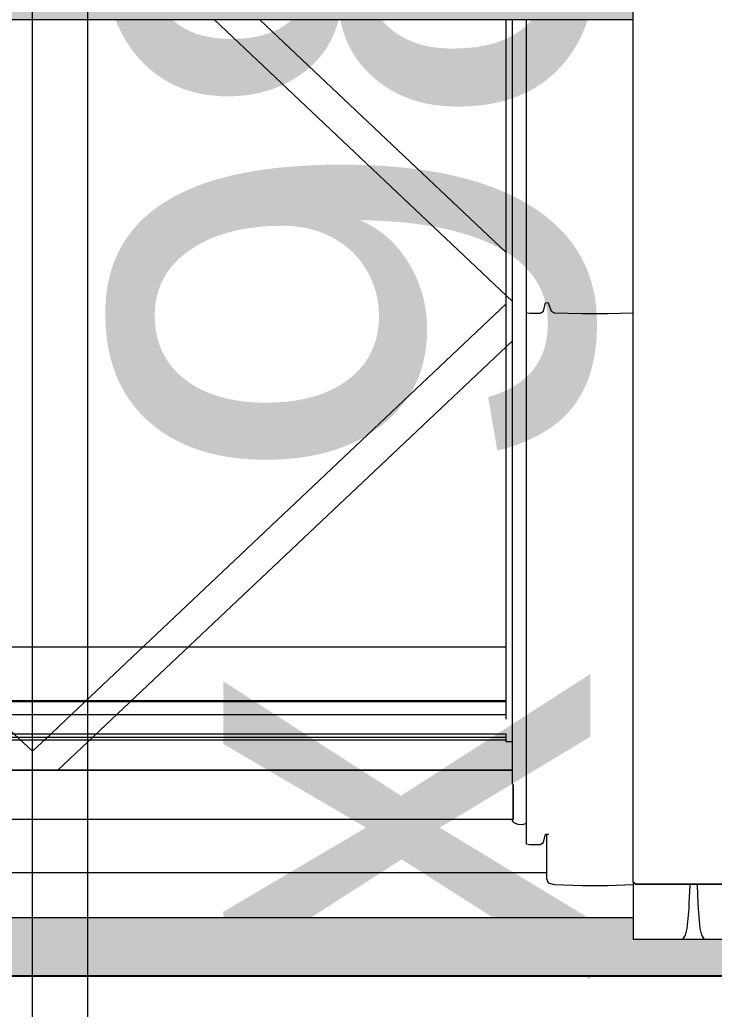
# Model space of a CAD drawing. Header units: metres. Extents: x -208 to 1512, y -277 to 123.
# Drawn here: x 826.701 to 827.137, y -15.091 to -14.47 of the extents above; entities that cross this region are included whole.
import ezdxf

# ---------------------------------------------------------------- set-up
doc = ezdxf.new("R2010")
doc.units = ezdxf.units.M
doc.header["$MEASUREMENT"] = 0
doc.linetypes.add('Baufluchtlinie', pattern=[2.6, 1.6, -1])
doc.linetypes.add('Wipeout_Contour', pattern=[1, 0, -1])
for name, color, linetype in [('325 Dachfenster', 7, 'Continuous'), ('918 Lageplan Beschriftung.x', 7, 'Continuous'), ('Neubau_840 Baulinien', 7, 'Continuous')]:
    doc.layers.add(name, color=color, linetype=linetype)
doc.styles.add('ERSTELLTER_STIL_4', font='')
doc.styles.get('ERSTELLTER_STIL_4').set_extended_font_data('Eurostile')

# ---------------------------------------------------------------- blocks, each defined once
blk = doc.blocks.new('DF Marker 27[1472]_5', base_point=(826.70942, -14.94126))
at = {"layer": '325 Dachfenster', "color": 7, "linetype": 'Continuous', "lineweight": 13}
blk.add_line((826.70942, -18.69751), (826.70942, -13.04971), dxfattribs=at)
blk = doc.blocks.new('VELUX SlopeRoofBundle[44]_5', base_point=(825.25728, 0))
at = {"color": 254, "linetype": 'Wipeout_Contour', "lineweight": 0, "ltscale": 6618.788391}
blk.add_wipeout([(827.01082, -14.46976), (827.01082, -14.94961), (827.01092, -14.94988), (827.01092, -14.97173), (827.01082, -14.97173), (827.01082, -14.97286), (827.01132, -14.97371), (827.01132, -14.46976)], dxfattribs=at).dxf.layer = '325 Dachfenster'
at = {"color": 254, "linetype": 'Wipeout_Contour', "lineweight": 0, "ltscale": 3308.64081}
blk.add_wipeout([(827.03152, -14.64745), (827.03232, -14.64717), (827.03232, -14.46976), (827.03152, -14.46976)], dxfattribs=at).dxf.layer = '325 Dachfenster'
at = {"color": 254, "linetype": 'Wipeout_Contour', "lineweight": 0, "ltscale": 3307.384834}
blk.add_wipeout([(826.33222, -15.02858), (826.33222, -15.03311), (827.08662, -15.03311), (827.08662, -15.02858)], dxfattribs=at).dxf.layer = '325 Dachfenster'
at = {"color": 254, "linetype": 'Wipeout_Contour', "lineweight": 0, "ltscale": 4135.75531}
blk.add_wipeout([(827.08662, -15.04683), (827.08662, -15.04719), (827.11672, -15.04719), (827.11772, -15.04689), (827.11802, -15.04683)], dxfattribs=at).dxf.layer = '325 Dachfenster'
at = {"color": 254, "linetype": 'Wipeout_Contour', "lineweight": 0, "ltscale": 3308.575722}
blk.add_wipeout([(827.01132, -14.46976), (827.01132, -14.97371), (827.01412, -14.97484), (827.01412, -14.46976)], dxfattribs=at).dxf.layer = '325 Dachfenster'
at = {"color": 254, "linetype": 'Wipeout_Contour', "lineweight": 0, "ltscale": 3308.644015}
blk.add_wipeout([(827.03232, -14.64717), (827.03312, -14.64738), (827.03312, -14.46976), (827.03232, -14.46976)], dxfattribs=at).dxf.layer = '325 Dachfenster'
at = {"color": 254, "linetype": 'Wipeout_Contour', "lineweight": 0, "ltscale": 3307.385008}
blk.add_wipeout([(826.33222, -15.03311), (826.33222, -15.03339), (827.08662, -15.03339), (827.08662, -15.03311)], dxfattribs=at).dxf.layer = '325 Dachfenster'
at = {"color": 254, "linetype": 'Wipeout_Contour', "lineweight": 0, "ltscale": 3308.649216}
blk.add_wipeout([(827.03312, -14.46976), (827.03312, -14.64738), (827.03512, -14.65254), (827.03512, -14.46976)], dxfattribs=at).dxf.layer = '325 Dachfenster'
at = {"color": 254, "linetype": 'Wipeout_Contour', "lineweight": 0, "ltscale": 2480.656418}
blk.add_wipeout([(827.01082, -14.67124), (826.7253, -14.9409), (827.01082, -14.9409)], dxfattribs=at).dxf.layer = '325 Dachfenster'
at = {"color": 254, "linetype": 'Wipeout_Contour', "lineweight": 0, "ltscale": 3307.379263}
blk.add_wipeout([(826.40792, -14.95158), (826.40792, -14.9566), (827.01092, -14.9566), (827.01092, -14.95158)], dxfattribs=at).dxf.layer = '325 Dachfenster'
at = {"color": 254, "linetype": 'Wipeout_Contour', "lineweight": 0, "ltscale": 6614.712386}
blk.add_wipeout([(826.40802, -14.6465), (826.40802, -14.67124), (826.69355, -14.9409), (826.7253, -14.9409), (827.01082, -14.67124), (827.01082, -14.6465), (826.82368, -14.46976), (826.59516, -14.46976)], dxfattribs=at).dxf.layer = '325 Dachfenster'
at = {"color": 254, "linetype": 'Wipeout_Contour', "lineweight": 0, "ltscale": 3308.636219}
blk.add_wipeout([(827.03022, -14.46976), (827.03022, -14.65261), (827.03152, -14.64745), (827.03152, -14.46976)], dxfattribs=at).dxf.layer = '325 Dachfenster'
at = {"color": 254, "linetype": 'Wipeout_Contour', "lineweight": 0, "ltscale": 3308.657334}
blk.add_wipeout([(827.03512, -14.65254), (827.03692, -14.6536), (827.03692, -14.46976), (827.03512, -14.46976)], dxfattribs=at).dxf.layer = '325 Dachfenster'
at = {"layer": '325 Dachfenster', "linetype": 'Continuous', "lineweight": 0, "flags": 128}
for points in [[(826.70942, -14.92902), (826.69797, -14.9182), (826.68823, -14.90901), (826.41199, -14.64812)], [(827.00672, -14.86354), (826.41212, -14.86354)], [(827.00672, -14.89727), (826.41212, -14.89727)], [(827.00672, -14.89805), (826.41212, -14.89805)], [(827.00672, -14.90618), (826.41212, -14.90618)], [(827.00686, -14.9182), (826.41199, -14.9182)], [(827.00672, -14.9204), (826.41212, -14.9204)], [(827.00672, -14.92209), (826.41212, -14.92209)], [(827.00672, -14.92294), (827.00672, -14.9182)], [(827.00692, -14.92315), (827.00672, -14.92294)], [(827.01082, -14.92315), (827.00692, -14.92315)]]:
    blk.add_lwpolyline(points, dxfattribs=at)
at = {"color": 254, "linetype": 'Wipeout_Contour', "lineweight": 0, "ltscale": 2480.719877}
blk.add_wipeout([(826.82368, -14.46976), (827.01082, -14.6465), (827.01082, -14.46976)], dxfattribs=at).dxf.layer = '325 Dachfenster'
at = {"color": 254, "linetype": 'Wipeout_Contour', "lineweight": 0, "ltscale": 3308.612673}
blk.add_wipeout([(827.02152, -14.46976), (827.02152, -14.65389), (827.02812, -14.65389), (827.02812, -14.46976)], dxfattribs=at).dxf.layer = '325 Dachfenster'
at = {"color": 254, "linetype": 'Wipeout_Contour', "lineweight": 0, "ltscale": 3308.696204}
blk.add_wipeout([(827.03692, -14.6536), (827.05452, -14.65417), (827.05452, -14.46976), (827.03692, -14.46976)], dxfattribs=at).dxf.layer = '325 Dachfenster'
at = {"color": 254, "linetype": 'Wipeout_Contour', "lineweight": 0, "ltscale": 3307.378314}
blk.add_wipeout([(826.40802, -14.94097), (827.01082, -14.94097), (827.01082, -14.9409), (826.40802, -14.9409)], dxfattribs=at).dxf.layer = '325 Dachfenster'
at = {"layer": '325 Dachfenster', "linetype": 'Continuous', "lineweight": 0, "flags": 128}
blk.add_lwpolyline([(826.70942, -14.92902), (826.72088, -14.9182), (826.73061, -14.90901), (827.00686, -14.64812)], dxfattribs=at)
at = {"color": 254, "linetype": 'Wipeout_Contour', "lineweight": 0, "ltscale": 3308.595616}
blk.add_wipeout([(827.01962, -14.65339), (827.02152, -14.65389), (827.02152, -14.46976), (827.01962, -14.46976)], dxfattribs=at).dxf.layer = '325 Dachfenster'
at = {"color": 254, "linetype": 'Wipeout_Contour', "lineweight": 0, "ltscale": 3308.629922}
blk.add_wipeout([(827.02812, -14.65389), (827.03022, -14.65261), (827.03022, -14.46976), (827.02812, -14.46976)], dxfattribs=at).dxf.layer = '325 Dachfenster'
at = {"color": 254, "linetype": 'Wipeout_Contour', "lineweight": 0, "ltscale": 3308.76386}
blk.add_wipeout([(827.07072, -14.46976), (827.05452, -14.46976), (827.05452, -14.65417), (827.07072, -14.65417)], dxfattribs=at).dxf.layer = '325 Dachfenster'
at = {"color": 254, "linetype": 'Wipeout_Contour', "lineweight": 0, "ltscale": 3307.378511}
blk.add_wipeout([(826.40802, -14.94097), (826.40802, -14.94642), (827.01082, -14.94642), (827.01082, -14.94097)], dxfattribs=at).dxf.layer = '325 Dachfenster'
at = {"layer": '325 Dachfenster', "linetype": 'Continuous', "lineweight": 0, "flags": 128}
for points in [[(826.7253, -14.9409), (827.01082, -14.67124)], [(827.01082, -14.9409), (826.40802, -14.9409)], [(827.01082, -14.94097), (826.40802, -14.94097)]]:
    blk.add_lwpolyline(points, dxfattribs=at)
at = {"color": 254, "linetype": 'Wipeout_Contour', "lineweight": 0, "ltscale": 3308.587579}
blk.add_wipeout([(827.01412, -14.46976), (827.01412, -14.97484), (827.01722, -14.97491), (827.01722, -14.46976)], dxfattribs=at).dxf.layer = '325 Dachfenster'
at = {"color": 254, "linetype": 'Wipeout_Contour', "lineweight": 0, "ltscale": 3308.827991}
blk.add_wipeout([(827.07072, -14.46976), (827.07072, -14.65417), (827.08662, -14.65366), (827.08662, -14.46976)], dxfattribs=at).dxf.layer = '325 Dachfenster'
at = {"color": 254, "linetype": 'Wipeout_Contour', "lineweight": 0, "ltscale": 3308.659046}
blk.add_wipeout([(827.03152, -14.64745), (827.03152, -14.98114), (827.03232, -14.98085), (827.03232, -14.64717)], dxfattribs=at).dxf.layer = '325 Dachfenster'
at = {"color": 254, "linetype": 'Wipeout_Contour', "lineweight": 0, "ltscale": 3307.378782}
blk.add_wipeout([(827.01082, -14.94712), (826.40802, -14.94712), (826.40802, -14.94776), (827.01082, -14.94776)], dxfattribs=at).dxf.layer = '325 Dachfenster'
at = {"color": 254, "linetype": 'Wipeout_Contour', "lineweight": 0, "ltscale": 3308.949271}
blk.add_wipeout([(827.08832, -14.44058), (827.08832, -15.01247), (827.12372, -15.01247), (827.12372, -14.44058)], dxfattribs=at).dxf.layer = '325 Dachfenster'
at = {"color": 254, "linetype": 'Wipeout_Contour', "lineweight": 0, "ltscale": 3308.598538}
blk.add_wipeout([(827.01722, -14.97491), (827.01962, -14.97409), (827.01962, -14.46976), (827.01722, -14.46976)], dxfattribs=at).dxf.layer = '325 Dachfenster'
at = {"color": 254, "linetype": 'Wipeout_Contour', "lineweight": 0, "ltscale": 3308.655018}
blk.add_wipeout([(827.03152, -14.64745), (827.03022, -14.65261), (827.03022, -14.9863), (827.03152, -14.98114)], dxfattribs=at).dxf.layer = '325 Dachfenster'
at = {"color": 254, "linetype": 'Wipeout_Contour', "lineweight": 0, "ltscale": 3308.675849}
blk.add_wipeout([(827.03692, -14.6536), (827.03512, -14.65254), (827.03512, -14.98626), (827.03692, -14.98732)], dxfattribs=at).dxf.layer = '325 Dachfenster'
at = {"color": 254, "linetype": 'Wipeout_Contour', "lineweight": 0, "ltscale": 3307.379051}
blk.add_wipeout([(826.40792, -14.95073), (826.40792, -14.95158), (827.01092, -14.95158), (827.01092, -14.95073)], dxfattribs=at).dxf.layer = '325 Dachfenster'
at = {"color": 254, "linetype": 'Wipeout_Contour', "lineweight": 0, "ltscale": 3308.875019}
blk.add_wipeout([(827.08662, -14.44058), (827.08662, -15.01121), (827.08832, -15.01247), (827.08832, -14.44058)], dxfattribs=at).dxf.layer = '325 Dachfenster'
at = {"color": 254, "linetype": 'Wipeout_Contour', "lineweight": 0, "ltscale": 3309.093649}
blk.add_wipeout([(827.12372, -14.44058), (827.12372, -15.01247), (827.16052, -15.01247), (827.16052, -14.44058)], dxfattribs=at).dxf.layer = '325 Dachfenster'
at = {"color": 254, "linetype": 'Wipeout_Contour', "lineweight": 0, "ltscale": 3308.668013}
blk.add_wipeout([(827.03312, -14.64738), (827.03312, -14.9811), (827.03512, -14.98626), (827.03512, -14.65254)], dxfattribs=at).dxf.layer = '325 Dachfenster'
at = {"color": 254, "linetype": 'Wipeout_Contour', "lineweight": 0, "ltscale": 3308.631119}
blk.add_wipeout([(827.02152, -14.65389), (827.02152, -14.98757), (827.02812, -14.98757), (827.02812, -14.65389)], dxfattribs=at).dxf.layer = '325 Dachfenster'
at = {"color": 254, "linetype": 'Wipeout_Contour', "lineweight": 0, "ltscale": 6614.756019}
blk.add_wipeout([(826.40792, -14.95073), (827.01092, -14.95073), (827.01092, -14.94988), (827.01082, -14.94961), (827.01082, -14.94882), (826.40802, -14.94882), (826.40802, -14.94961), (826.40792, -14.94988)], dxfattribs=at).dxf.layer = '325 Dachfenster'
at = {"color": 254, "linetype": 'Wipeout_Contour', "lineweight": 0, "ltscale": 3307.344791}
blk.add_wipeout([(826.33222, -14.46976), (827.08662, -14.46976), (827.08662, -14.46963), (826.33222, -14.46963)], dxfattribs=at).dxf.layer = '325 Dachfenster'
at = {"color": 254, "linetype": 'Wipeout_Contour', "lineweight": 0, "ltscale": 3308.614103}
blk.add_wipeout([(827.01962, -14.65339), (827.01962, -14.98708), (827.02152, -14.98757), (827.02152, -14.65389)], dxfattribs=at).dxf.layer = '325 Dachfenster'
at = {"color": 254, "linetype": 'Wipeout_Contour', "lineweight": 0, "ltscale": 3308.648464}
blk.add_wipeout([(827.03022, -14.65261), (827.02812, -14.65389), (827.02812, -14.98757), (827.03022, -14.9863)], dxfattribs=at).dxf.layer = '325 Dachfenster'
at = {"color": 254, "linetype": 'Wipeout_Contour', "lineweight": 0, "ltscale": 3308.714703}
blk.add_wipeout([(827.05452, -14.65417), (827.03692, -14.6536), (827.03692, -14.98732), (827.05452, -14.98789)], dxfattribs=at).dxf.layer = '325 Dachfenster'
at = {"color": 254, "linetype": 'Wipeout_Contour', "lineweight": 0, "ltscale": 3308.846484}
blk.add_wipeout([(827.07072, -14.65417), (827.07072, -14.98789), (827.08662, -14.98738), (827.08662, -14.65366)], dxfattribs=at).dxf.layer = '325 Dachfenster'
at = {"color": 254, "linetype": 'Wipeout_Contour', "lineweight": 0, "ltscale": 3307.378844}
blk.add_wipeout([(826.40802, -14.94882), (827.01082, -14.94882), (827.01082, -14.94776), (826.40802, -14.94776)], dxfattribs=at).dxf.layer = '325 Dachfenster'
at = {"color": 254, "linetype": 'Wipeout_Contour', "lineweight": 0, "ltscale": 13229.504001}
blk.add_wipeout([(826.33222, -15.01269), (826.33222, -15.02356), (827.08662, -15.02356), (827.08662, -15.01269), (827.07072, -15.0132), (827.05452, -15.0132), (827.03692, -15.01264), (827.03312, -15.01158), (827.03212, -15.00882), (827.03212, -15.00525), (826.38672, -15.00525), (826.38672, -15.00882), (826.38572, -15.01158), (826.38192, -15.01264), (826.36432, -15.0132), (826.34812, -15.0132)], dxfattribs=at).dxf.layer = '325 Dachfenster'
at = {"layer": '325 Dachfenster', "linetype": 'Continuous', "lineweight": 0, "flags": 128}
for points in [[(827.08662, -14.46976), (826.33222, -14.46976)], [(826.82368, -14.46976), (827.01082, -14.6465)], [(826.85213, -14.46976), (827.00686, -14.61588)], [(827.00672, -14.90873), (827.00672, -14.46976)], [(827.01962, -14.65339), (827.02152, -14.65389), (827.02812, -14.65389)]]:
    blk.add_lwpolyline(points, dxfattribs=at)
at = {"color": 254, "linetype": 'Wipeout_Contour', "lineweight": 0, "ltscale": 4962.268173}
blk.add_wipeout([(827.03312, -14.64738), (827.03232, -14.64717), (827.03232, -14.98085), (827.03302, -14.98104), (827.03302, -14.98107), (827.03312, -14.9811)], dxfattribs=at).dxf.layer = '325 Dachfenster'
at = {"color": 254, "linetype": 'Wipeout_Contour', "lineweight": 0, "ltscale": 3308.782315}
blk.add_wipeout([(827.05452, -14.65417), (827.05452, -14.98789), (827.07072, -14.98789), (827.07072, -14.65417)], dxfattribs=at).dxf.layer = '325 Dachfenster'
at = {"color": 254, "linetype": 'Wipeout_Contour', "lineweight": 0, "ltscale": 3307.378734}
blk.add_wipeout([(826.40802, -14.94642), (826.40802, -14.94712), (827.01082, -14.94712), (827.01082, -14.94642)], dxfattribs=at).dxf.layer = '325 Dachfenster'
at = {"color": 254, "linetype": 'Wipeout_Contour', "lineweight": 0, "ltscale": 3307.384463}
blk.add_wipeout([(826.33222, -15.02689), (827.08662, -15.02689), (827.08662, -15.02462), (826.33222, -15.02462)], dxfattribs=at).dxf.layer = '325 Dachfenster'
at = {"layer": '325 Dachfenster', "linetype": 'Continuous', "lineweight": 0, "flags": 128}
for points in [[(827.01082, -14.94961), (827.01082, -14.46976)], [(827.03022, -14.65261), (827.03152, -14.64745)], [(827.03152, -14.64745), (827.03232, -14.64717)], [(827.03232, -14.64717), (827.03312, -14.64738)], [(827.03312, -14.64738), (827.03512, -14.65254)], [(827.02812, -14.65389), (827.03022, -14.65261)], [(827.03512, -14.65254), (827.03692, -14.6536)], [(827.03692, -14.6536), (827.05452, -14.65417), (827.07072, -14.65417), (827.08662, -14.65366)]]:
    blk.add_lwpolyline(points, dxfattribs=at)
at = {"color": 254, "linetype": 'Wipeout_Contour', "lineweight": 0, "ltscale": 3308.72755}
blk.add_wipeout([(827.03692, -14.98732), (827.03692, -15.01264), (827.05452, -15.0132), (827.05452, -14.98789)], dxfattribs=at).dxf.layer = '325 Dachfenster'
at = {"color": 254, "linetype": 'Wipeout_Contour', "lineweight": 0, "ltscale": 3307.384607}
blk.add_wipeout([(826.33222, -15.02689), (826.33222, -15.02858), (827.08662, -15.02858), (827.08662, -15.02689)], dxfattribs=at).dxf.layer = '325 Dachfenster'
at = {"color": 254, "linetype": 'Wipeout_Contour', "lineweight": 0, "ltscale": 3309.012471}
blk.add_wipeout([(827.03312, -14.98117), (827.03212, -15.00882), (827.03312, -15.01158), (827.03512, -14.98626)], dxfattribs=at).dxf.layer = '325 Dachfenster'
at = {"color": 254, "linetype": 'Wipeout_Contour', "lineweight": 0, "ltscale": 3308.795185}
blk.add_wipeout([(827.05452, -14.98789), (827.05452, -15.0132), (827.07072, -15.0132), (827.07072, -14.98789)], dxfattribs=at).dxf.layer = '325 Dachfenster'
at = {"color": 254, "linetype": 'Wipeout_Contour', "lineweight": 0, "ltscale": 3307.384343}
blk.add_wipeout([(826.33222, -15.02356), (826.33222, -15.02462), (827.08662, -15.02462), (827.08662, -15.02356)], dxfattribs=at).dxf.layer = '325 Dachfenster'
at = {"color": 254, "linetype": 'Wipeout_Contour', "lineweight": 0, "ltscale": 3308.996916}
blk.add_wipeout([(827.1216, -15.02775), (827.08662, -15.02775), (827.08662, -15.04027), (827.12039, -15.04027)], dxfattribs=at).dxf.layer = '325 Dachfenster'
at = {"layer": '325 Dachfenster', "linetype": 'Continuous', "lineweight": 0, "flags": 128}
blk.add_lwpolyline([(826.33222, -15.03339), (827.08662, -15.03339)], dxfattribs=at)
at = {"color": 254, "linetype": 'Wipeout_Contour', "lineweight": 0, "ltscale": 2481.024033}
blk.add_wipeout([(827.03692, -14.98732), (827.03312, -15.01158), (827.03692, -15.01264)], dxfattribs=at).dxf.layer = '325 Dachfenster'
at = {"color": 254, "linetype": 'Wipeout_Contour', "lineweight": 0, "ltscale": 3308.859331}
blk.add_wipeout([(827.07072, -14.98789), (827.07072, -15.0132), (827.08662, -15.01269), (827.08662, -14.98738)], dxfattribs=at).dxf.layer = '325 Dachfenster'
at = {"color": 254, "linetype": 'Wipeout_Contour', "lineweight": 0, "ltscale": 3308.989279}
blk.add_wipeout([(827.12039, -15.04027), (827.08662, -15.04027), (827.08662, -15.04449), (827.11943, -15.04449)], dxfattribs=at).dxf.layer = '325 Dachfenster'
at = {"color": 254, "linetype": 'Wipeout_Contour', "lineweight": 0, "ltscale": 2481.478742}
blk.add_wipeout([(827.03312, -15.01158), (827.03692, -14.98732), (827.03512, -14.98626)], dxfattribs=at).dxf.layer = '325 Dachfenster'
at = {"color": 254, "linetype": 'Wipeout_Contour', "lineweight": 0, "ltscale": 4135.758527}
blk.add_wipeout([(827.08662, -15.01304), (827.08662, -15.02775), (827.1216, -15.02775), (827.12172, -15.02455), (827.12223, -15.01304)], dxfattribs=at).dxf.layer = '325 Dachfenster'
at = {"color": 254, "linetype": 'Wipeout_Contour', "lineweight": 0, "ltscale": 3309.013266}
blk.add_wipeout([(827.08662, -15.04683), (827.13083, -15.04683), (827.12942, -15.04449), (827.08662, -15.04449)], dxfattribs=at).dxf.layer = '325 Dachfenster'
at = {"color": 254, "linetype": 'Wipeout_Contour', "lineweight": 0, "ltscale": 5789.663888}
blk.add_wipeout([(827.03212, -14.98092), (827.03212, -15.00882), (827.03312, -14.98117), (827.03309, -14.98109), (827.03302, -14.98107), (827.03302, -14.98104), (827.03232, -14.98085)], dxfattribs=at).dxf.layer = '325 Dachfenster'
at = {"color": 254, "linetype": 'Wipeout_Contour', "lineweight": 0, "ltscale": 3308.965546}
blk.add_wipeout([(827.08662, -15.01304), (827.12223, -15.01304), (827.12214, -15.01262), (827.08662, -15.01262)], dxfattribs=at).dxf.layer = '325 Dachfenster'
at = {"color": 254, "linetype": 'Wipeout_Contour', "lineweight": 0, "ltscale": 4136.805286}
blk.add_wipeout([(827.11672, -15.04719), (827.16222, -15.04719), (827.16222, -15.04683), (827.11802, -15.04683), (827.11772, -15.04689)], dxfattribs=at).dxf.layer = '325 Dachfenster'
at = {"layer": '325 Dachfenster', "linetype": 'Continuous', "lineweight": 0, "flags": 128}
blk.add_lwpolyline([(827.03212, -15.00882), (827.03312, -15.01158)], dxfattribs=at)
at = {"color": 254, "linetype": 'Wipeout_Contour', "lineweight": 0, "ltscale": 3307.382533}
blk.add_wipeout([(826.38672, -14.99323), (826.38672, -15.00518), (827.03212, -15.00518), (827.03212, -14.99323)], dxfattribs=at).dxf.layer = '325 Dachfenster'
at = {"color": 254, "linetype": 'Wipeout_Contour', "lineweight": 0, "ltscale": 4136.664643}
blk.add_wipeout([(827.08662, -15.01262), (827.12214, -15.01262), (827.12209, -15.01247), (827.08832, -15.01247), (827.08662, -15.01121)], dxfattribs=at).dxf.layer = '325 Dachfenster'
at = {"color": 254, "linetype": 'Wipeout_Contour', "lineweight": 0, "ltscale": 3309.089709}
blk.add_wipeout([(827.16222, -15.04449), (827.12942, -15.04449), (827.13083, -15.04683), (827.16222, -15.04683)], dxfattribs=at).dxf.layer = '325 Dachfenster'
at = {"layer": '325 Dachfenster', "linetype": 'Continuous', "lineweight": 0, "flags": 128}
for points in [[(827.08662, -15.01121), (827.08662, -14.44058)], [(827.03312, -15.01158), (827.03692, -15.01264), (827.05452, -15.0132), (827.07072, -15.0132), (827.08662, -15.01269)], [(827.08832, -15.01247), (827.08662, -15.01121)], [(827.08662, -15.01121), (827.08662, -15.01262)], [(827.08662, -15.01262), (827.08662, -15.01304)], [(827.08662, -15.01304), (827.08662, -15.02775), (827.08662, -15.04027), (827.08662, -15.04449), (827.08662, -15.04683), (827.08662, -15.04719)]]:
    blk.add_lwpolyline(points, dxfattribs=at)
at = {"color": 254, "linetype": 'Wipeout_Contour', "lineweight": 0, "ltscale": 13229.511893}
blk.add_wipeout([(826.38672, -14.98092), (826.38672, -14.99323), (827.03212, -14.99323), (827.03212, -14.98092), (827.03152, -14.98114), (827.03022, -14.9863), (827.02812, -14.98757), (827.02152, -14.98757), (827.01962, -14.98708), (827.01962, -14.97866), (826.39922, -14.97866), (826.39922, -14.98708), (826.39732, -14.98757), (826.39072, -14.98757), (826.38862, -14.9863), (826.38732, -14.98114)], dxfattribs=at).dxf.layer = '325 Dachfenster'
at = {"color": 254, "linetype": 'Wipeout_Contour', "lineweight": 0, "ltscale": 3307.382969}
blk.add_wipeout([(826.38672, -15.00518), (826.38672, -15.00525), (827.03212, -15.00525), (827.03212, -15.00518)], dxfattribs=at).dxf.layer = '325 Dachfenster'
at = {"color": 254, "linetype": 'Wipeout_Contour', "lineweight": 0, "ltscale": 4135.975373}
blk.add_wipeout([(827.12209, -15.01247), (827.12214, -15.01262), (827.16222, -15.01262), (827.16222, -15.01121), (827.16052, -15.01247)], dxfattribs=at).dxf.layer = '325 Dachfenster'
at = {"color": 254, "linetype": 'Wipeout_Contour', "lineweight": 0, "ltscale": 3309.089444}
blk.add_wipeout([(827.12039, -15.04027), (827.11943, -15.04449), (827.16222, -15.04449), (827.16222, -15.04027)], dxfattribs=at).dxf.layer = '325 Dachfenster'
at = {"layer": '325 Dachfenster', "linetype": 'Continuous', "lineweight": 0, "flags": 128}
for points in [[(827.01962, -14.98708), (827.02152, -14.98757), (827.02812, -14.98757)], [(827.03212, -15.00525), (826.38672, -15.00525)], [(827.16222, -15.04719), (827.11672, -15.04719), (827.08662, -15.04719)]]:
    blk.add_lwpolyline(points, dxfattribs=at)
at = {"color": 254, "linetype": 'Wipeout_Contour', "lineweight": 0, "ltscale": 11575.802191}
blk.add_wipeout([(826.39922, -14.97409), (826.39922, -14.97866), (827.01962, -14.97866), (827.01962, -14.97409), (827.01722, -14.97491), (827.01412, -14.97484), (827.01132, -14.97371), (827.01082, -14.97286), (827.01082, -14.97173), (826.40802, -14.97173), (826.40802, -14.97286), (826.40752, -14.97371), (826.40472, -14.97484), (826.40162, -14.97491)], dxfattribs=at).dxf.layer = '325 Dachfenster'
at = {"color": 254, "linetype": 'Wipeout_Contour', "lineweight": 0, "ltscale": 3309.631931}
blk.add_wipeout([(827.03312, -14.9811), (827.03309, -14.98109), (827.03312, -14.98117), (827.03512, -14.98626)], dxfattribs=at).dxf.layer = '325 Dachfenster'
at = {"color": 254, "linetype": 'Wipeout_Contour', "lineweight": 0, "ltscale": 3309.084589}
blk.add_wipeout([(827.12039, -15.04027), (827.16222, -15.04027), (827.16222, -15.02775), (827.1216, -15.02775)], dxfattribs=at).dxf.layer = '325 Dachfenster'
at = {"layer": '325 Dachfenster', "linetype": 'Continuous', "lineweight": 0, "flags": 128}
for points in [[(827.01962, -14.98708), (827.01962, -14.65339), (827.01962, -14.46976)], [(827.01412, -14.97484), (827.01722, -14.97491)], [(827.01722, -14.97491), (827.01962, -14.97409)], [(827.03022, -14.9863), (827.03152, -14.98114)], [(827.03152, -14.98114), (827.03232, -14.98085)], [(827.03212, -14.98092), (827.03212, -15.00882)], [(827.03232, -14.98085), (827.03302, -14.98104)], [(827.03302, -14.98104), (827.03302, -14.98107)], [(827.03309, -14.98109), (827.03312, -14.98117)], [(827.02812, -14.98757), (827.03022, -14.9863)]]:
    blk.add_lwpolyline(points, dxfattribs=at)
at = {"color": 254, "linetype": 'Wipeout_Contour', "lineweight": 0, "ltscale": 3307.380141}
blk.add_wipeout([(826.40792, -14.97152), (827.01092, -14.97152), (827.01092, -14.96091), (826.40792, -14.96091)], dxfattribs=at).dxf.layer = '325 Dachfenster'
at = {"color": 254, "linetype": 'Wipeout_Contour', "lineweight": 0, "ltscale": 4136.859084}
blk.add_wipeout([(827.1216, -15.02775), (827.16222, -15.02775), (827.16222, -15.01304), (827.12223, -15.01304), (827.12172, -15.02455)], dxfattribs=at).dxf.layer = '325 Dachfenster'
at = {"color": 254, "linetype": 'Wipeout_Contour', "lineweight": 0, "ltscale": 3307.379601}
blk.add_wipeout([(826.40792, -14.96091), (827.01092, -14.96091), (827.01092, -14.9566), (826.40792, -14.9566)], dxfattribs=at).dxf.layer = '325 Dachfenster'
at = {"color": 254, "linetype": 'Wipeout_Contour', "lineweight": 0, "ltscale": 3307.380532}
blk.add_wipeout([(826.40792, -14.97173), (827.01092, -14.97173), (827.01092, -14.97152), (826.40792, -14.97152)], dxfattribs=at).dxf.layer = '325 Dachfenster'
at = {"color": 254, "linetype": 'Wipeout_Contour', "lineweight": 0, "ltscale": 3309.112246}
blk.add_wipeout([(827.16222, -15.01262), (827.12214, -15.01262), (827.12223, -15.01304), (827.16222, -15.01304)], dxfattribs=at).dxf.layer = '325 Dachfenster'
at = {"layer": '325 Dachfenster', "linetype": 'Continuous', "lineweight": 0}
blk.add_line((826.70942, -18.69751), (826.70942, -13.04971), dxfattribs=at)
at = {"layer": '325 Dachfenster', "linetype": 'Continuous', "lineweight": 0, "flags": 128}
for points in [[(827.01092, -14.94988), (827.01092, -14.95073), (827.01092, -14.95158), (827.01092, -14.9566), (827.01092, -14.96091), (827.01092, -14.97152)], [(827.01092, -14.97173), (826.40792, -14.97173)], [(827.01082, -14.97286), (827.01082, -14.97173)], [(827.01092, -14.97152), (827.01092, -14.97173)], [(827.01082, -14.97286), (827.01132, -14.97371)], [(827.01132, -14.97371), (827.01412, -14.97484)], [(827.16052, -15.01247), (827.12372, -15.01247), (827.08832, -15.01247)], [(827.11672, -15.04719), (827.11772, -15.04689), (827.11802, -15.04683), (827.11943, -15.04449), (827.12039, -15.04027), (827.1216, -15.02775), (827.12172, -15.02455), (827.12223, -15.01304)], [(827.12209, -15.01247), (827.12214, -15.01262)], [(827.12214, -15.01262), (827.12223, -15.01304)], [(827.12662, -15.01304), (827.1267, -15.01262)], [(827.12662, -15.01304), (827.12712, -15.02455), (827.12725, -15.02775), (827.12846, -15.04027), (827.12942, -15.04449), (827.13083, -15.04683), (827.13112, -15.04689), (827.13212, -15.04719)], [(827.12676, -15.01247), (827.1267, -15.01262)]]:
    blk.add_lwpolyline(points, dxfattribs=at)
at = {"layer": '325 Dachfenster', "color": 7, "lineweight": 13}
blk.add_blockref('DF Marker 27[1472]_5', (826.70942, -14.94126), dxfattribs=at)
blk = doc.blocks.new('Dachfläche_75_5', base_point=(828.00442, -14.84386))
at = {"layer": '325 Dachfenster', "linetype": 'Continuous', "lineweight": 0}
blk.add_blockref('VELUX SlopeRoofBundle[44]_5', (825.25728, 0), dxfattribs=at)
blk = doc.blocks.new('DF Marker 27[1474]_5', base_point=(826.74413, -12.78))
at = {"layer": '325 Dachfenster', "color": 7, "linetype": 'Continuous', "lineweight": 13}
blk.add_line((826.74413, -16.53625), (826.74413, -10.88845), dxfattribs=at)
at = {"layer": '325 Dachfenster', "color": 7, "lineweight": 13, "insert": (827.14721, -16.08727), "char_height": 0.3, "attachment_point": 7, "rotation": 90, "style": 'ERSTELLTER_STIL_4'}
blk.add_mtext('\\A1;{\\pql;\\pt0;\\fEurostile|b0|i0|c0|p0;\\W1.000000;78*2\\fEurostile|b0|i0|c0|p0;\\W1.000000;\\A1{\\H.66x;\\S^  ;}\\fEurostile|b0|i0|c0|p0;\\W1.000000; x 98\\fEurostile|b0|i0|c0|p0;\\W1.000000;\\A1{\\H.66x;\\S^  ;}}', dxfattribs=at)
blk = doc.blocks.new('VELUX SlopeRoofBundle[46]_5', base_point=(825.25728, 0))
at = {"layer": '325 Dachfenster', "linetype": 'Continuous', "lineweight": 0}
blk.add_line((826.74413, -16.53625), (826.74413, -10.88845), dxfattribs=at)
at = {"layer": '325 Dachfenster', "color": 7, "lineweight": 13}
blk.add_blockref('DF Marker 27[1474]_5', (826.74413, -12.78), dxfattribs=at)
at = {"layer": '325 Dachfenster', "linetype": 'Continuous', "lineweight": 0, "insert": (827.14721, -16.08727), "char_height": 0.3, "attachment_point": 7, "rotation": 90, "style": 'ERSTELLTER_STIL_4'}
blk.add_mtext('\\A1;{\\pql;\\pt0;\\fEurostile|b0|i0|c0|p0;\\C7;\\W1.000000;78*2\\fEurostile|b0|i0|c0|p0;\\W1.000000;\\A1{\\H.66x;\\S^  ;}\\fEurostile|b0|i0|c0|p0;\\W1.000000; x 98\\fEurostile|b0|i0|c0|p0;\\W1.000000;\\A1{\\H.66x;\\S^  ;}}', dxfattribs=at)
blk = doc.blocks.new('Dachfläche_77_5', base_point=(828.07413, -12.8025))
at = {"layer": '325 Dachfenster', "linetype": 'Continuous', "lineweight": 0}
blk.add_blockref('VELUX SlopeRoofBundle[46]_5', (825.25728, 0), dxfattribs=at)

msp = doc.modelspace()

# ---------------------------------------------------------------- hatches: boundary and pattern name
at = {"layer": '918 Lageplan Beschriftung.x', "linetype": 'Continuous', "lineweight": 0, "true_color": 0x3f0000}
msp.add_hatch(color=18, dxfattribs=at).paths.add_polyline_path([(825.31254, -15.07), (830.63228, -15.07), (830.63228, -15.97), (838.86228, -15.97), (838.86228, -15.07), (844.19207, -15.07), (844.24254, 0.07), (838.34728, 0.07), (838.34728, 0.8), (831.14728, 0.8), (831.14728, 0.07), (825.25702, 0.07)])

# ---------------------------------------------------------------- linework, layer by layer
at = {"layer": '918 Lageplan Beschriftung.x', "color": 1, "linetype": 'Continuous', "lineweight": 25, "true_color": 0xfb0106, "flags": 128}
msp.add_lwpolyline([(825.31254, -15.07), (830.63228, -15.07), (830.63228, -15.97), (838.86228, -15.97), (838.86228, -15.07), (844.19207, -15.07), (844.24254, 0.07), (838.34728, 0.07), (838.34728, 0.8), (831.14728, 0.8), (831.14728, 0.07), (825.25702, 0.07)], close=True, dxfattribs=at)
at = {"layer": 'Neubau_840 Baulinien', "color": 1, "linetype": 'Baufluchtlinie', "lineweight": 25, "true_color": 0xfb0106}
msp.add_lwpolyline([(806.30564, -14.89257), (825.25728, -15), (844.24492, -15.00055), (863.23336, -15.01591)], dxfattribs=at)

# ---------------------------------------------------------------- next in the draw order: block references
at = {"layer": '325 Dachfenster', "color": 7, "linetype": 'Continuous', "lineweight": 13, "true_color": 0xf4f4f4}
msp.add_blockref('Dachfläche_75_5', (828.00442, -14.84386), dxfattribs=at)

# ---------------------------------------------------------------- next in the draw order: block references
msp.add_blockref('Dachfläche_77_5', (828.07413, -12.8025), dxfattribs=at)

doc.saveas('drawing.dxf')
